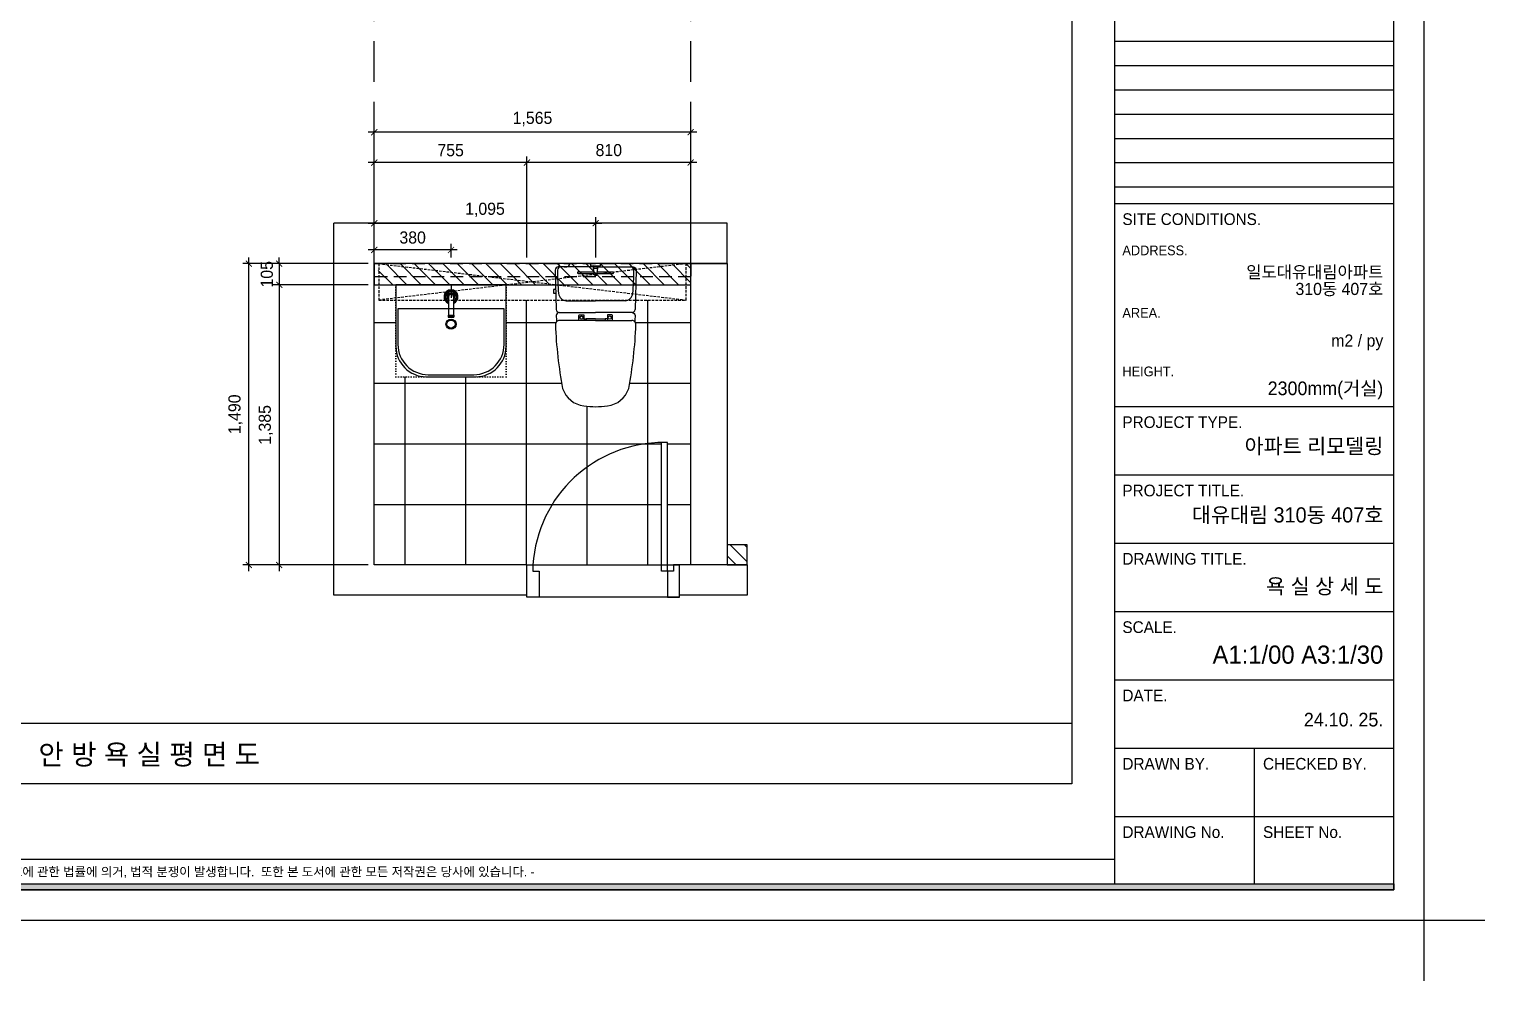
# Model space of a CAD drawing. Header units: inches. Extents: x 38372 to 259385, y 31566 to 93830.
# Drawn here: x 123075 to 130275, y 42990 to 47697 of the extents above; entities that cross this region are included whole.
import ezdxf
from ezdxf.enums import TextEntityAlignment as Align

# ---------------------------------------------------------------- set-up
doc = ezdxf.new("R2010")
doc.units = ezdxf.units.IN
doc.header["$LTSCALE"] = 50
doc.header["$MEASUREMENT"] = 0
doc.header["$PDSIZE"] = 700.071425
for name, pattern in [('DH-HID2', [1.2, 0.8, -0.4]), ('DOT', [0.25, 0, -0.25]), ('HIDDEN', [0.375, 0.25, -0.125])]:
    doc.linetypes.add(name, pattern=pattern)
for name, color, linetype in [('0-ELC TEXT', 7, 'Continuous'), ('03-WAL NEW', 3, 'Continuous'), ('06-FUR', 6, 'Continuous'), ('07-DIM', 5, 'Continuous'), ('07-DIM WAL', 5, 'Continuous'), ('2-con', 2, 'Continuous'), ('CO-BATH', 6, 'Continuous'), ('F-SYM', 7, 'Continuous'), ('fin', 5, 'Continuous'), ('FORM(YOURNAME)-11', 1, 'Continuous'), ('HAT', 5, 'Continuous'), ('HL', 6, 'HIDDEN'), ('도면층4', 4, 'Continuous'), ('도면층5', 5, 'Continuous')]:
    doc.layers.add(name, color=color, linetype=linetype)
doc.styles.add('HY 울릉도 L', font='')
doc.styles.add('YOURNAME', font='HY울릉도M.TTF')
doc.styles.add('코레일둥고', font='Korail_Round_Gothic_Medium.ttf')
doc.styles.get('HY 울릉도 L').set_extended_font_data('HY울릉도L')
doc.dimstyles.new('30', dxfattribs={"dimscale": 30, "dimtxt": 2, "dimasz": 1, "dimexe": 1, "dimexo": 1, "dimgap": 1, "dimtad": 1, "dimdec": 0, "dimrnd": 0.05, "dimdsep": 46, "dimlunit": 6, "dimtxsty": 'HY 울릉도 L', "dimblk": 'ARCHTICK', "dimcen": 2.5, "dimdle": 1, "dimclrd": 133, "dimclre": 133, "dimclrt": 30, "dimadec": 0, "dimazin": 0, "dimtfac": 1, "dimtdec": 0, "dimtix": 1, "dimtmove": 2, "dimatfit": 3, "dimldrblk": 'ARCHTICK', "dimfxl": 0, "dimlwd": -1, "dimlwe": -1, "dimarcsym": 0})

# ---------------------------------------------------------------- blocks, each defined once
blk = doc.blocks.new('A$C4B2D31F0')
at = {"layer": 'fin', "color": 4}
for p, q in [((185, 690.9), (20.4, 690.9)), ((37.2, 692.3), (24.7, 692.3)), ((37.2, 692.3), (49.7, 692.3)), ((200.9, 690.9), (365.5, 690.9)), ((47.7, 523.7), (192.9, 523.7)), ((338.2, 523.7), (192.9, 523.7)), ((12.6, 465.9), (192.9, 465.9)), ((373.3, 465.9), (192.9, 465.9)), ((192.9, 426.6), (13.7, 426.6)), ((192.9, 426.6), (372.2, 426.6))]:
    blk.add_line(p, q, dxfattribs=at)
for points in [[(20.4, 690.9), (7.9, 690.9, 0.421209), (-7.1, 675.5), (-2.4, 480.5, 0.001659)], [(365.5, 690.9), (378, 690.9, -0.421209), (392.9, 675.5), (388.3, 480.5, -0.001659)], [(12.6, 465.9, 0.371724), (-1.8, 451.2, 0.003515), (-1, 420.3, 0.320541)], [(373.3, 465.9, -0.371724), (387.7, 451.2, -0.003515), (386.9, 420.3, -0.320541)]]:
    blk.add_lwpolyline(points, format="xyb", dxfattribs=at)
for centre, radius, start, end in [((1004.3, 663.1), 1000, 179.31159, 185.94375), ((20.4, 674.9), 16, 90, 179.31159), ((24.7, 707.3), 15, 180, 270), ((49.7, 707.3), 15, 270, 0), ((365.5, 674.9), 16, 0.68841, 90), ((-618.4, 663.1), 1000, 354.05625, 0.68841), ((49.4, 563.7), 40, 185.94375, 267.51291), ((336.5, 563.7), 40, 272.48709, 354.05625), ((12.6, 480.9), 15, 181.36509, 270), ((373.3, 480.9), 15, 270, 358.63491), ((13.7, 406.6), 20, 90, 182.3333), ((2197.7, 495.6), 2205.9, 182.3333, 190.60807), ((-1811.8, 495.6), 2205.9, 349.39193, 357.6667), ((372.2, 406.6), 20, 357.6667, 90), ((148.7, 128.9), 125.5, 198.2964, 263.42408), ((237.2, 128.9), 125.5, 276.57592, 341.7036), ((192.9, 405.9), 405.9, 261.69926, 270), ((192.9, 405.9), 405.9, 270, 278.30074)]:
    blk.add_arc(centre, radius, start, end, dxfattribs=at)
at = {"layer": 'HL', "linetype": 'Continuous'}
for p, q in [((106.4, 666.3), (184.4, 666.3)), ((106.4, 659.3), (185.5, 659.3)), ((168.9, 697.3), (168.9, 707.3)), ((168.9, 697.3), (216.9, 697.3)), ((186, 692.5), (180.6, 697.3)), ((181.6, 685.5), (186, 692.5)), ((187, 651.2), (181.6, 685.5)), ((181.6, 685.5), (204.3, 685.5)), ((186, 692.5), (199.9, 692.5)), ((187, 651.2), (198.9, 651.2)), ((198.9, 651.2), (204.3, 685.5)), ((199.9, 692.5), (205.3, 697.3)), ((204.3, 685.5), (199.9, 692.5)), ((200.4, 659.3), (279.4, 659.3)), ((201.4, 666.3), (279.4, 666.3)), ((216.9, 697.3), (216.9, 707.3)), ((-16, 576.9), (-16, 564.8)), ((-12, 580.9), (-4.8, 580.9)), ((-12, 560.8), (-4.3, 560.8)), ((192.9, 433.7), (146.6, 433.7)), ((192.9, 433.7), (239.3, 433.7))]:
    blk.add_line(p, q, dxfattribs=at)
for points in [[(110.4, 426.6), (110.4, 450.8, -0.414214), (114.4, 454.8), (130.9, 454.8, -0.414214), (134.9, 450.8), (134.9, 435.2), (134.9, 426.6)], [(134.9, 435.2), (144.6, 435.2, -0.414214), (146.6, 433.2), (146.6, 426.6)], [(251, 435.2), (241.3, 435.2, 0.414214), (239.3, 433.2), (239.3, 426.6)], [(275.5, 426.6), (275.5, 450.8, 0.414214), (271.5, 454.8), (255, 454.8, 0.414214), (251, 450.8), (251, 435.2), (251, 426.6)]]:
    blk.add_lwpolyline(points, format="xyb", dxfattribs=at)
for centre in [(122.9, 440.9), (262.9, 440.9)]:
    blk.add_circle(centre, 8, dxfattribs=at)
for centre, radius, start, end in [((106.4, 662.8), 3.5, 90, 270), ((279.4, 662.8), 3.5, 270, 90), ((-12, 576.9), 4, 90, 180), ((-12, 564.8), 4, 180, 270)]:
    blk.add_arc(centre, radius, start, end, dxfattribs=at)
blk = doc.blocks.new('B-003')
blk.add_line((0, 0), (0, -65))
at = {"layer": 'CO-BATH'}
for p, q in [((272.5, 0), (-272.5, 0)), ((272.5, -305), (272.5, 0)), ((-272.5, 0), (-272.5, -305)), ((-122.5, -455), (122.5, -455))]:
    blk.add_line(p, q, dxfattribs=at)
at = {"layer": 'CO-BATH', "color": 8}
for p, q in [((-12.5, -60), (-12.5, -150.5)), ((12.5, -60), (12.5, -150.5)), ((-262.5, -120), (-262.5, -295)), ((262.5, -120), (-262.5, -120)), ((262.5, -295), (262.5, -120)), ((-14.5, -155.5), (-14.5, -160.5)), ((-14.5, -160.5), (14.5, -160.5)), ((-13.5, -150.5), (-13.5, -155.5)), ((13.5, -150.5), (13.5, -155.5)), ((14.5, -155.5), (14.5, -160.5)), ((-112.5, -445), (112.5, -445))]:
    blk.add_line(p, q, dxfattribs=at)
at = {"layer": 'CO-BATH', "color": 251}
for p, q in [((-14.5, -155.5), (14.5, -155.5)), ((-13.5, -150.5), (13.5, -150.5))]:
    blk.add_line(p, q, dxfattribs=at)
at = {"layer": 'CO-BATH', "color": 8, "linetype": 'DOT'}
blk.add_lwpolyline([(-272.5, -455), (272.5, -455), (272.5, 0), (-272.5, 0)], close=True, dxfattribs=at)
at = {"layer": 'CO-BATH', "color": 8}
blk.add_circle((0, -195), 25, dxfattribs=at)
at = {"layer": 'CO-BATH', "color": 251}
blk.add_circle((0, -195), 20, dxfattribs=at)
at = {"layer": 'CO-BATH', "color": 8}
for centre, radius, start, end in [((0, -60), 35, 290.92481, 249.07514), ((0, -60), 12.5, 359.99998, 179.99998), ((-112.5, -295), 150, 180, 270), ((112.5, -295), 150, 270, 0)]:
    blk.add_arc(centre, radius, start, end, dxfattribs=at)
at = {"layer": 'CO-BATH', "color": 251}
for radius, start, end in [(30, 294.62429, 245.37566), (25, 299.99998, 239.99998), (18, 313.98294, 226.01701)]:
    blk.add_arc((0, -60), radius, start, end, dxfattribs=at)
at = {"layer": 'CO-BATH'}
for centre, start, end in [((-122.5, -305), 180, 270), ((122.5, -305), 270, 0)]:
    blk.add_arc(centre, 150, start, end, dxfattribs=at)
blk = doc.blocks.new('FORM-PLAN')
at = {"layer": 'FORM(YOURNAME)-11'}
h = blk.add_hatch(color=256, dxfattribs=at)
h.dxf.hatch_style = 1
h.paths.add_polyline_path([(-71444, 55115), (10556, 55115), (10556, 54915), (-71444, 54915)])
h.paths.add_polyline_path([(-71444, -2085), (10556, -2085), (10556, -2285), (-71444, -2285)])
at = {"layer": 'Defpoints', "color": 158}
for p, q in [((1346, 54915), (1346, -2085)), ((1346, 25693), (10556, 25693)), ((1346, 24893), (10556, 24893)), ((1346, 24093), (10556, 24093)), ((1346, 23293), (10556, 23293)), ((1346, 22493), (10556, 22493)), ((1346, 21693), (10556, 21693)), ((1346, 20893), (10556, 20893)), ((1346, -1285), (-71444, -1285))]:
    blk.add_line(p, q, dxfattribs=at)
for points in [[(-71444, -2285), (10556, -2285), (10556, 55115), (-71444, 55115)], [(-69444, 53115), (-64, 53115), (-64, 1215), (-69444, 1215)]]:
    blk.add_lwpolyline(points, close=True, dxfattribs=at)
at = {"layer": 'Defpoints', "color": 1}
blk.add_lwpolyline([(11556, -5285), (11556, -3285), (13556, -3285)], dxfattribs=at)
at = {"layer": 'FORM(YOURNAME)-11', "color": 14}
for p, q in [((1346, 20344), (10556, 20344)), ((1346, 13651), (10556, 13651)), ((1346, 11398), (10556, 11398)), ((1346, 9146), (10556, 9146)), ((1346, 6893), (10556, 6893)), ((1346, 4641), (10556, 4641)), ((1346, 2388), (10556, 2388)), ((5951, 2388), (5951, -2085)), ((1346, 136), (10556, 136))]:
    blk.add_line(p, q, dxfattribs=at)
at = {"layer": 'FORM(YOURNAME)-11', "color": 250}
blk.add_lwpolyline([(-72444, -3285), (11556, -3285), (11556, 56115), (-72444, 56115)], close=True, dxfattribs=at)
at = {"layer": 'FORM(YOURNAME)-11'}
blk.add_lwpolyline([(-71444, -2085), (10556, -2085), (10556, -2285), (-71444, -2285)], close=True, dxfattribs=at)
at = {"layer": 'FORM(YOURNAME)-11', "color": 14, "style": 'YOURNAME'}
for s, height, p in [('SITE CONDITIONS.', 386.14, (1603, 19829)), ('PROJECT TYPE.', 386.14, (1603, 13136)), ('PROJECT TITLE.', 386.14, (1603, 10883)), ('DRAWING TITLE.', 386.14, (1603, 8631)), ('SCALE.', 386.1, (1603, 6378)), ('DATE.', 386.1, (1603, 4126)), ('DRAWN BY.', 386.1, (1603, 1873)), ('CHECKED BY.', 386.14, (6240, 1873)), ('DRAWING No.', 386.14, (1603, -379)), ('SHEET No.', 386.1, (6240, -379))]:
    blk.add_text(s, height=height, dxfattribs=at).set_placement(p, align=Align.MIDDLE_LEFT)
at = {"layer": 'FORM(YOURNAME)-11', "color": 251, "style": 'YOURNAME'}
for s, p in [('ADDRESS.', (1603, 18799)), ('AREA.', (1603, 16740)), ('HEIGHT.', (1603, 14809))]:
    blk.add_text(s, height=321.8, dxfattribs=at).set_placement(p, align=Align.MIDDLE_LEFT)
at = {"layer": 'FORM(YOURNAME)-11', "color": 1, "style": 'YOURNAME'}
blk.add_text("- 본 도서는 어떠한 경우에도 무단으로 도용할 수 없으며 도용시 '지적재산권' 보호에 관한 법률에 의거, 법적 분쟁이 발생합니다.  또한 본 도서에 관한 모든 저작권은 당사에 있습니다. -", height=300, dxfattribs=at).set_placement((-32990, -1685), align=Align.MIDDLE_CENTER)
at = {"layer": 'FORM(YOURNAME)-11', "color": 3, "style": 'YOURNAME'}
for tag, height, p in [('1', 450, (9905, 18188)), ('2', 450, (9905, 17544)), ('3', 450, (9905, 16257)), ('4', 450, (9905, 14326)), ('5', 515, (9905, 12009)), ('6', 515, (9905, 9757)), ('7', 515, (9905, 7504)), ('8', 515, (9905, 5252)), ('9', 515, (9905, 2999)), ('10', 515, (5655, 811)), ('11', 515, (9905, 747)), ('12', 515, (5655, -1441)), ('13', 515, (9905, -1441))]:
    blk.add_attdef(tag, text='', height=height, dxfattribs=at).set_placement(p, align=Align.MIDDLE_RIGHT)
blk = doc.blocks.new('_ArchTick')
at = {"color": 0, "linetype": 'ByBlock', "const_width": 0.15}
blk.add_lwpolyline([(-0.5, -0.5), (0.5, 0.5)], dxfattribs=at)
blk = doc.blocks.new('*D296')
at = {"layer": '07-DIM', "color": 133}
for p, q in [((139729.5, 63085.2), (138104.5, 63085.2)), ((138134.5, 62465.2), (138134.5, 63115.2)), ((139699.5, 62465.2), (139699.5, 63115.2))]:
    blk.add_line(p, q, dxfattribs=at)
at = {"layer": 'Defpoints', "color": 0}
for p in [(138134.5, 63085.2), (138134.5, 62435.2), (139699.5, 62435.2)]:
    blk.add_point(p, dxfattribs=at)
at = {"layer": '07-DIM', "color": 133, "xscale": 30, "yscale": 30, "zscale": 30, "rotation": 180}
blk.add_blockref('_ArchTick', (138134.5, 63085.2), dxfattribs=at)
at = {"layer": '07-DIM', "color": 133, "xscale": 30, "yscale": 30, "zscale": 30}
blk.add_blockref('_ArchTick', (139699.5, 63085.2), dxfattribs=at)
at = {"layer": '07-DIM', "color": 30, "insert": (138917, 63150.5), "char_height": 60, "attachment_point": 5, "style": 'HY 울릉도 L'}
blk.add_mtext('1,565', dxfattribs=at)
blk = doc.blocks.new('*D297')
at = {"layer": '07-DIM', "color": 133}
for p, q in [((139729.5, 62935.2), (138859.5, 62935.2)), ((138889.5, 62465.2), (138889.5, 62965.2)), ((139699.5, 62465.2), (139699.5, 62965.2))]:
    blk.add_line(p, q, dxfattribs=at)
at = {"layer": 'Defpoints', "color": 0}
for p in [(138889.5, 62935.2), (138889.5, 62435.2), (139699.5, 62435.2)]:
    blk.add_point(p, dxfattribs=at)
at = {"layer": '07-DIM', "color": 133, "xscale": 30, "yscale": 30, "zscale": 30, "rotation": 180}
blk.add_blockref('_ArchTick', (138889.5, 62935.2), dxfattribs=at)
at = {"layer": '07-DIM', "color": 133, "xscale": 30, "yscale": 30, "zscale": 30}
blk.add_blockref('_ArchTick', (139699.5, 62935.2), dxfattribs=at)
at = {"layer": '07-DIM', "color": 30, "insert": (139294.5, 62996.5), "char_height": 60, "attachment_point": 5, "style": 'HY 울릉도 L'}
blk.add_mtext('810', dxfattribs=at)
blk = doc.blocks.new('*D298')
at = {"layer": '07-DIM', "color": 133}
for p, q in [((138104.5, 62435.2), (137484.5, 62435.2)), ((137514.5, 60915.2), (137514.5, 62465.2)), ((138104.5, 60945.2), (137484.5, 60945.2))]:
    blk.add_line(p, q, dxfattribs=at)
at = {"layer": 'Defpoints', "color": 0}
for p in [(137514.5, 62435.2), (138134.5, 62435.2), (138134.5, 60945.2)]:
    blk.add_point(p, dxfattribs=at)
at = {"layer": '07-DIM', "color": 133, "xscale": 30, "yscale": 30, "zscale": 30}
for p, rotation in [((137514.5, 62435.2), 90), ((137514.5, 60945.2), 270)]:
    blk.add_blockref('_ArchTick', p, dxfattribs=dict(at, rotation=rotation))
at = {"layer": '07-DIM', "color": 30, "insert": (137448.5, 61690.2), "char_height": 60, "attachment_point": 5, "rotation": 90, "style": 'HY 울릉도 L'}
blk.add_mtext('1,490', dxfattribs=at)
blk = doc.blocks.new('*D299')
at = {"layer": '07-DIM', "color": 133}
for p, q in [((138104.5, 62435.2), (137634.5, 62435.2)), ((137664.5, 62435.2), (137664.5, 62465.2)), ((137664.5, 62435.2), (137664.5, 62330.2)), ((138104.5, 62330.2), (137634.5, 62330.2)), ((137664.5, 62330.2), (137664.5, 62300.2))]:
    blk.add_line(p, q, dxfattribs=at)
at = {"layer": 'Defpoints', "color": 0}
for p in [(138134.5, 62435.2), (137664.5, 62330.2), (138134.5, 62330.2)]:
    blk.add_point(p, dxfattribs=at)
at = {"layer": '07-DIM', "color": 133, "xscale": 30, "yscale": 30, "zscale": 30}
for p, rotation in [((137664.5, 62435.2), 270), ((137664.5, 62330.2), 90)]:
    blk.add_blockref('_ArchTick', p, dxfattribs=dict(at, rotation=rotation))
at = {"layer": '07-DIM', "color": 30, "insert": (137603.2, 62382.7), "char_height": 60, "attachment_point": 5, "rotation": 90, "style": 'HY 울릉도 L'}
blk.add_mtext('105', dxfattribs=at)
blk = doc.blocks.new('*D300')
at = {"layer": '07-DIM', "color": 133}
for p, q in [((137664.5, 62360.2), (137664.5, 60915.2)), ((138104.5, 62330.2), (137634.5, 62330.2)), ((138104.5, 60945.2), (137634.5, 60945.2))]:
    blk.add_line(p, q, dxfattribs=at)
at = {"layer": 'Defpoints', "color": 0}
for p in [(138134.5, 62330.2), (137664.5, 60945.2), (138134.5, 60945.2)]:
    blk.add_point(p, dxfattribs=at)
at = {"layer": '07-DIM', "color": 133, "xscale": 30, "yscale": 30, "zscale": 30}
for p, rotation in [((137664.5, 62330.2), 90), ((137664.5, 60945.2), 270)]:
    blk.add_blockref('_ArchTick', p, dxfattribs=dict(at, rotation=rotation))
at = {"layer": '07-DIM', "color": 30, "insert": (137598.5, 61637.7), "char_height": 60, "attachment_point": 5, "rotation": 90, "style": 'HY 울릉도 L'}
blk.add_mtext('1,385', dxfattribs=at)
blk = doc.blocks.new('*D301')
at = {"layer": 'Defpoints', "color": 0}
for p in [(139229.5, 62635.2), (138134.5, 62435.2), (139229.5, 62435.2)]:
    blk.add_point(p, dxfattribs=at)
at = {"layer": 'HAT', "color": 133}
for p, q in [((138134.5, 62465.2), (138134.5, 62665.2)), ((139229.5, 62465.2), (139229.5, 62665.2)), ((138104.5, 62635.2), (139259.5, 62635.2))]:
    blk.add_line(p, q, dxfattribs=at)
at = {"layer": 'HAT', "color": 133, "xscale": 30, "yscale": 30, "zscale": 30, "rotation": 180}
blk.add_blockref('_ArchTick', (138134.5, 62635.2), dxfattribs=at)
at = {"layer": 'HAT', "color": 133, "xscale": 30, "yscale": 30, "zscale": 30}
blk.add_blockref('_ArchTick', (139229.5, 62635.2), dxfattribs=at)
at = {"layer": 'HAT', "color": 30, "insert": (138682, 62701.2), "char_height": 60, "attachment_point": 5, "style": 'HY 울릉도 L'}
blk.add_mtext('1,095', dxfattribs=at)
blk = doc.blocks.new('*D302')
at = {"layer": '07-DIM', "color": 133}
for p, q in [((138919.5, 62935.2), (138104.5, 62935.2)), ((138134.5, 62465.2), (138134.5, 62965.2)), ((138889.5, 62465.2), (138889.5, 62965.2))]:
    blk.add_line(p, q, dxfattribs=at)
at = {"layer": 'Defpoints', "color": 0}
for p in [(138134.5, 62935.2), (138134.5, 62435.2), (138889.5, 62435.2)]:
    blk.add_point(p, dxfattribs=at)
at = {"layer": '07-DIM', "color": 133, "xscale": 30, "yscale": 30, "zscale": 30, "rotation": 180}
blk.add_blockref('_ArchTick', (138134.5, 62935.2), dxfattribs=at)
at = {"layer": '07-DIM', "color": 133, "xscale": 30, "yscale": 30, "zscale": 30}
blk.add_blockref('_ArchTick', (138889.5, 62935.2), dxfattribs=at)
at = {"layer": '07-DIM', "color": 30, "insert": (138512, 62995.8), "char_height": 60, "attachment_point": 5, "style": 'HY 울릉도 L'}
blk.add_mtext('755', dxfattribs=at)
blk = doc.blocks.new('*D304')
at = {"layer": 'Defpoints', "color": 0}
for p in [(138134.5, 62502.8), (138134.5, 62435.2), (138514, 62435.2)]:
    blk.add_point(p, dxfattribs=at)
at = {"layer": 'HAT', "color": 133}
for p, q in [((138544, 62502.8), (138104.5, 62502.8)), ((138134.5, 62465.2), (138134.5, 62532.8)), ((138514, 62465.2), (138514, 62532.8))]:
    blk.add_line(p, q, dxfattribs=at)
at = {"layer": 'HAT', "color": 133, "xscale": 30, "yscale": 30, "zscale": 30, "rotation": 180}
blk.add_blockref('_ArchTick', (138134.5, 62502.8), dxfattribs=at)
at = {"layer": 'HAT', "color": 133, "xscale": 30, "yscale": 30, "zscale": 30}
blk.add_blockref('_ArchTick', (138514, 62502.8), dxfattribs=at)
at = {"layer": 'HAT', "color": 30, "insert": (138324.2, 62564.2), "char_height": 60, "attachment_point": 5, "style": 'HY 울릉도 L'}
blk.add_mtext('380', dxfattribs=at)
blk = doc.blocks.new('수정욕실')
at = {"layer": '03-WAL NEW'}
h = blk.add_hatch(dxfattribs=at)
h.set_pattern_fill('_USER', color=8, scale=50, angle=135, pattern_type=0)
h.set_pattern_definition([(135, (205261.96, -19602.807), (-35.35534, -35.35534), [])])
h.paths.add_polyline_path([(138154.5, 62435.2), (138154.5, 62330.2), (139699.5, 62330.2), (139699.5, 62435.2)])
h = blk.add_hatch(dxfattribs=at)
h.set_pattern_fill('_USER', color=8, scale=300, double=1, pattern_type=0)
h.set_pattern_definition([(0, (138134.46, 60945.2), (0, 300), []), (90, (138134.46, 60945.2), (-300, 2e-14), [])])
h.paths.add_polyline_path([(139569.5, 61550.5), (139584.5, 61550.7), (139584.5, 60945.2), (139644.5, 60945.2), (139699.5, 60945.2), (139699.5, 62330.2), (139677, 62330.2), (139677, 62255.2), (139425.9, 62255.2), (139424.8, 62208.4, -0.407252), (139409.8, 62193.8, -0.420239), (139424.2, 62176.4, -0.003215), (139423.4, 62148.2, -0.200323), (139428.7, 62133.7, -0.036121), (139392.9, 61817.4, -0.292078), (139288.1, 61732.2, -0.036235), (139229.5, 61727.9, -0.036235), (139170.9, 61732.2, -0.292078), (139066.1, 61817.4, -0.036121), (139030.2, 62133.7, -0.200323), (139035.5, 62148.2, -0.003215), (139034.8, 62176.4, -0.420239), (139049.1, 62193.8, -0.407252), (139034.1, 62208.4), (139033, 62255.2), (138786.5, 62255.2), (138786.5, 62026.2), (138786.5, 61876.2), (138241.5, 61876.2), (138241.5, 62255.2), (138157, 62255.2), (138157, 62330.2), (138134.5, 62330.2), (138134.5, 60945.2), (138889.5, 60945.2), (138919.5, 60945.2, -0.399041)])
h.paths.add_polyline_path([(139554.5, 61550.4, 0.392317), (138919.5, 60945.2), (139554.5, 60945.2)], flags=17)
h = blk.add_hatch(dxfattribs=at)
h.set_pattern_fill('_USER', color=8, scale=50, angle=135, pattern_type=0)
h.set_pattern_definition([(135, (205261.96, -19642.807), (-35.35534, -35.35534), [])])
h.paths.add_polyline_path([(139979.5, 60945.2), (139979.5, 61045.2), (139879.5, 61045.2), (139879.5, 60945.2)])
blk.add_line((139979.5, 60945.2), (139979.5, 60795.2), dxfattribs=at)
for points in [[(138134.5, 62435.2), (138134.5, 62330.2), (139699.5, 62330.2), (139699.5, 62435.2), (138134.5, 62435.2)], [(139879.5, 62435.2), (139879.5, 60945.2), (139699.5, 60945.2), (139699.5, 62435.2), (139879.5, 62435.2)]]:
    blk.add_lwpolyline(points, dxfattribs=at)
blk.add_lwpolyline([(139979.5, 60945.2), (139979.5, 61045.2), (139879.5, 61045.2), (139879.5, 60945.2)], close=True, dxfattribs=at)
at = {"layer": '06-FUR', "linetype": 'HIDDEN'}
for p, q in [((138157, 62435.2), (139677, 62255.2)), ((139677, 62435.2), (138157, 62255.2))]:
    blk.add_line(p, q, dxfattribs=at)
at = {"layer": '06-FUR', "color": 8, "linetype": 'HIDDEN', "ltscale": 5}
blk.add_lwpolyline([(139699.5, 62435.2), (139699.5, 62370.2), (138134.5, 62370.2), (138134.5, 62435.2), (139759.5, 62435.2)], dxfattribs=at)
at = {"layer": '06-FUR', "linetype": 'HIDDEN'}
blk.add_lwpolyline([(138157, 62435.2), (138157, 62255.2), (139677, 62255.2), (139677, 62435.2)], close=True, dxfattribs=at)
at = {"layer": '2-con'}
for p, q in [((139879.5, 62635.2), (137934.5, 62635.2)), ((137934.5, 60795.2), (137934.5, 62635.2)), ((139879.5, 62435.2), (139879.5, 62635.2)), ((139879.5, 62435.2), (138134.5, 62435.2)), ((138134.5, 60945.2), (138134.5, 62435.2)), ((138889.5, 60945.2), (138134.5, 60945.2)), ((138889.5, 60785.2), (138889.5, 60935.2)), ((139979.5, 60945.2), (139644.5, 60945.2)), ((139644.5, 60795.2), (139644.5, 60945.2)), ((138889.5, 60795.2), (137934.5, 60795.2)), ((139979.5, 60795.2), (139644.5, 60795.2))]:
    blk.add_line(p, q, dxfattribs=at)
at = {"layer": 'CO-BATH', "color": 251, "linetype": 'DH-HID2', "ltscale": 5}
for p, q in [((138134.5, 62435.2), (138134.5, 64802.1)), ((138134.5, 62435.2), (138134.5, 64802.1)), ((138134.5, 62435.2), (138134.5, 64802.1)), ((139699.5, 62435.2), (139699.5, 64802.1)), ((139699.5, 62435.2), (139699.5, 64802.1)), ((139699.5, 62435.2), (139699.5, 64802.1))]:
    blk.add_line(p, q, dxfattribs=at)
at = {"layer": 'F-SYM'}
blk.add_line((131177.6, 60163.3), (141584.6, 60163.3), dxfattribs=at)
at = {"layer": '도면층4'}
for p, q in [((139584.5, 61550.7), (139554.5, 61550.2)), ((139554.5, 60915.2), (139554.5, 61550.2)), ((139584.5, 60915.2), (139584.5, 61550.7)), ((138889.5, 60945.2), (139644.5, 60945.2)), ((139584.5, 60915.2), (139554.5, 60915.2)), ((139644.5, 60785.2), (138889.5, 60785.2))]:
    blk.add_line(p, q, dxfattribs=at)
for points in [[(138889.5, 60945.2), (138919.5, 60945.2), (138919.5, 60915.2), (138949.5, 60915.2), (138949.5, 60785.2), (138919.5, 60785.2), (138919.5, 60785.2), (138889.5, 60785.2), (138889.5, 60945.2)], [(139644.5, 60945.2), (139614.5, 60945.2), (139614.5, 60915.2), (139584.5, 60915.2), (139584.5, 60785.2), (139614.5, 60785.2), (139614.5, 60785.2), (139644.5, 60785.2), (139644.5, 60945.2)]]:
    blk.add_lwpolyline(points, dxfattribs=at)
at = {"layer": '도면층5'}
blk.add_arc((139563.3, 60905.4), 645.1, 89.45152, 176.46762, dxfattribs=at)
blk.add_blockref('A$C4B2D31F0', (139036.5, 61727.9))
at = {"layer": '07-DIM WAL'}
blk.add_blockref('B-003', (138514, 62331.2), dxfattribs=at)
at = {"layer": 'F-SYM'}
ref = blk.add_blockref('FORM-PLAN', (141594.2, 59681), dxfattribs=dict(at, xscale=0.15, yscale=0.15, zscale=0.15))
ref.add_attrib('4', '2300mm(거실)', dxfattribs={"layer": 'FORM(YOURNAME)-11', "color": 3, "height": 67.5, "style": 'YOURNAME'}).set_placement((143125, 61818.7), align=Align.MIDDLE_RIGHT)
ref.add_attrib('3', ' m2 / py', dxfattribs={"layer": 'FORM(YOURNAME)-11', "color": 3, "height": 60, "style": 'YOURNAME'}).set_placement((143125, 62054.9), align=Align.MIDDLE_RIGHT)
ref.add_attrib('2', '310동 407호', dxfattribs={"layer": 'FORM(YOURNAME)-11', "color": 3, "height": 60, "style": 'YOURNAME'}).set_placement((143125, 62310.2), align=Align.MIDDLE_RIGHT)
ref.add_attrib('1', '일도대유대림아파트', dxfattribs={"layer": 'FORM(YOURNAME)-11', "color": 3, "height": 60, "style": 'YOURNAME'}).set_placement((143125, 62393.9), align=Align.MIDDLE_RIGHT)
ref.add_attrib('5', '아파트 리모델링', dxfattribs={"layer": 'FORM(YOURNAME)-11', "color": 3, "height": 75, "style": 'YOURNAME'}).set_placement((143125, 61533.1), align=Align.MIDDLE_RIGHT)
ref.add_attrib('6', '대유대림 310동 407호', dxfattribs={"layer": 'FORM(YOURNAME)-11', "color": 3, "height": 75, "style": 'YOURNAME'}).set_placement((143125, 61192.7), align=Align.MIDDLE_RIGHT)
ref.add_attrib('7', '욕 실 상 세 도', dxfattribs={"layer": 'FORM(YOURNAME)-11', "color": 3, "height": 75, "style": 'YOURNAME'}).set_placement((143125, 60840), align=Align.MIDDLE_RIGHT)
ref.add_attrib('8', 'A1:1/00 A3:1/30', dxfattribs={"layer": 'FORM(YOURNAME)-11', "color": 3, "height": 90, "style": 'YOURNAME'}).set_placement((143125, 60501.7), align=Align.MIDDLE_RIGHT)
ref.add_attrib('9', '24.10. 25.', dxfattribs={"layer": 'FORM(YOURNAME)-11', "color": 3, "height": 67.5, "style": 'YOURNAME'}).set_placement((143125, 60180.2), align=Align.MIDDLE_RIGHT)
at = {"layer": '0-ELC TEXT', "style": '코레일둥고'}
blk.add_text('안 방 욕 실 평 면 도', height=100, dxfattribs=at).set_placement((136473.3, 59957.9))
at = {"layer": '07-DIM'}
for base, p1, p2, picture, middle in [((138134.5, 63085.2), (139699.5, 62435.2), (138134.5, 62435.2), '*D296', (138917, 63150.5)), ((138134.5, 62935.2), (138889.5, 62435.2), (138134.5, 62435.2), '*D302', (138512, 62995.8)), ((138889.5, 62935.2), (139699.5, 62435.2), (138889.5, 62435.2), '*D297', (139294.5, 62996.5))]:
    dim = blk.add_linear_dim(base=base, p1=p1, p2=p2, dimstyle='30', override={"dimfxl": 1.25}, dxfattribs=at)
    dim.commit()
    dim.dimension.update_dxf_attribs({"geometry": picture, "text_midpoint": middle})
for base, p1, p2, picture, middle in [((137514.5, 62435.2), (138134.5, 60945.2), (138134.5, 62435.2), '*D298', (137448.5, 61690.2)), ((137664.5, 62330.2), (138134.5, 62435.2), (138134.5, 62330.2), '*D299', (137603.2, 62382.7)), ((137664.5, 60945.2), (138134.5, 62330.2), (138134.5, 60945.2), '*D300', (137598.5, 61637.7))]:
    dim = blk.add_linear_dim(base=base, p1=p1, p2=p2, angle=90, dimstyle='30', override={"dimfxl": 1.25}, dxfattribs=at)
    dim.commit()
    dim.dimension.update_dxf_attribs({"geometry": picture, "text_midpoint": middle})
at = {"layer": 'HAT'}
for base, p1, p2, picture, middle in [((139229.5, 62635.2), (138134.5, 62435.2), (139229.5, 62435.2), '*D301', (138682, 62701.2)), ((138134.4591887, 62502.8319738), (138513.9591887, 62435.1931323), (138134.4591887, 62435.1931323), '*D304', (138324.2091887, 62564.1752574))]:
    dim = blk.add_linear_dim(base=base, p1=p1, p2=p2, dimstyle='30', override={"dimfxl": 1.25}, dxfattribs=at)
    dim.commit()
    dim.dimension.update_dxf_attribs({"geometry": picture, "text_midpoint": middle})

msp = doc.modelspace()

# ---------------------------------------------------------------- block references
at = {"layer": 'HAT'}
msp.add_blockref('수정욕실', (-13352.4, -15898.3), dxfattribs=at)

doc.saveas('drawing.dxf')
